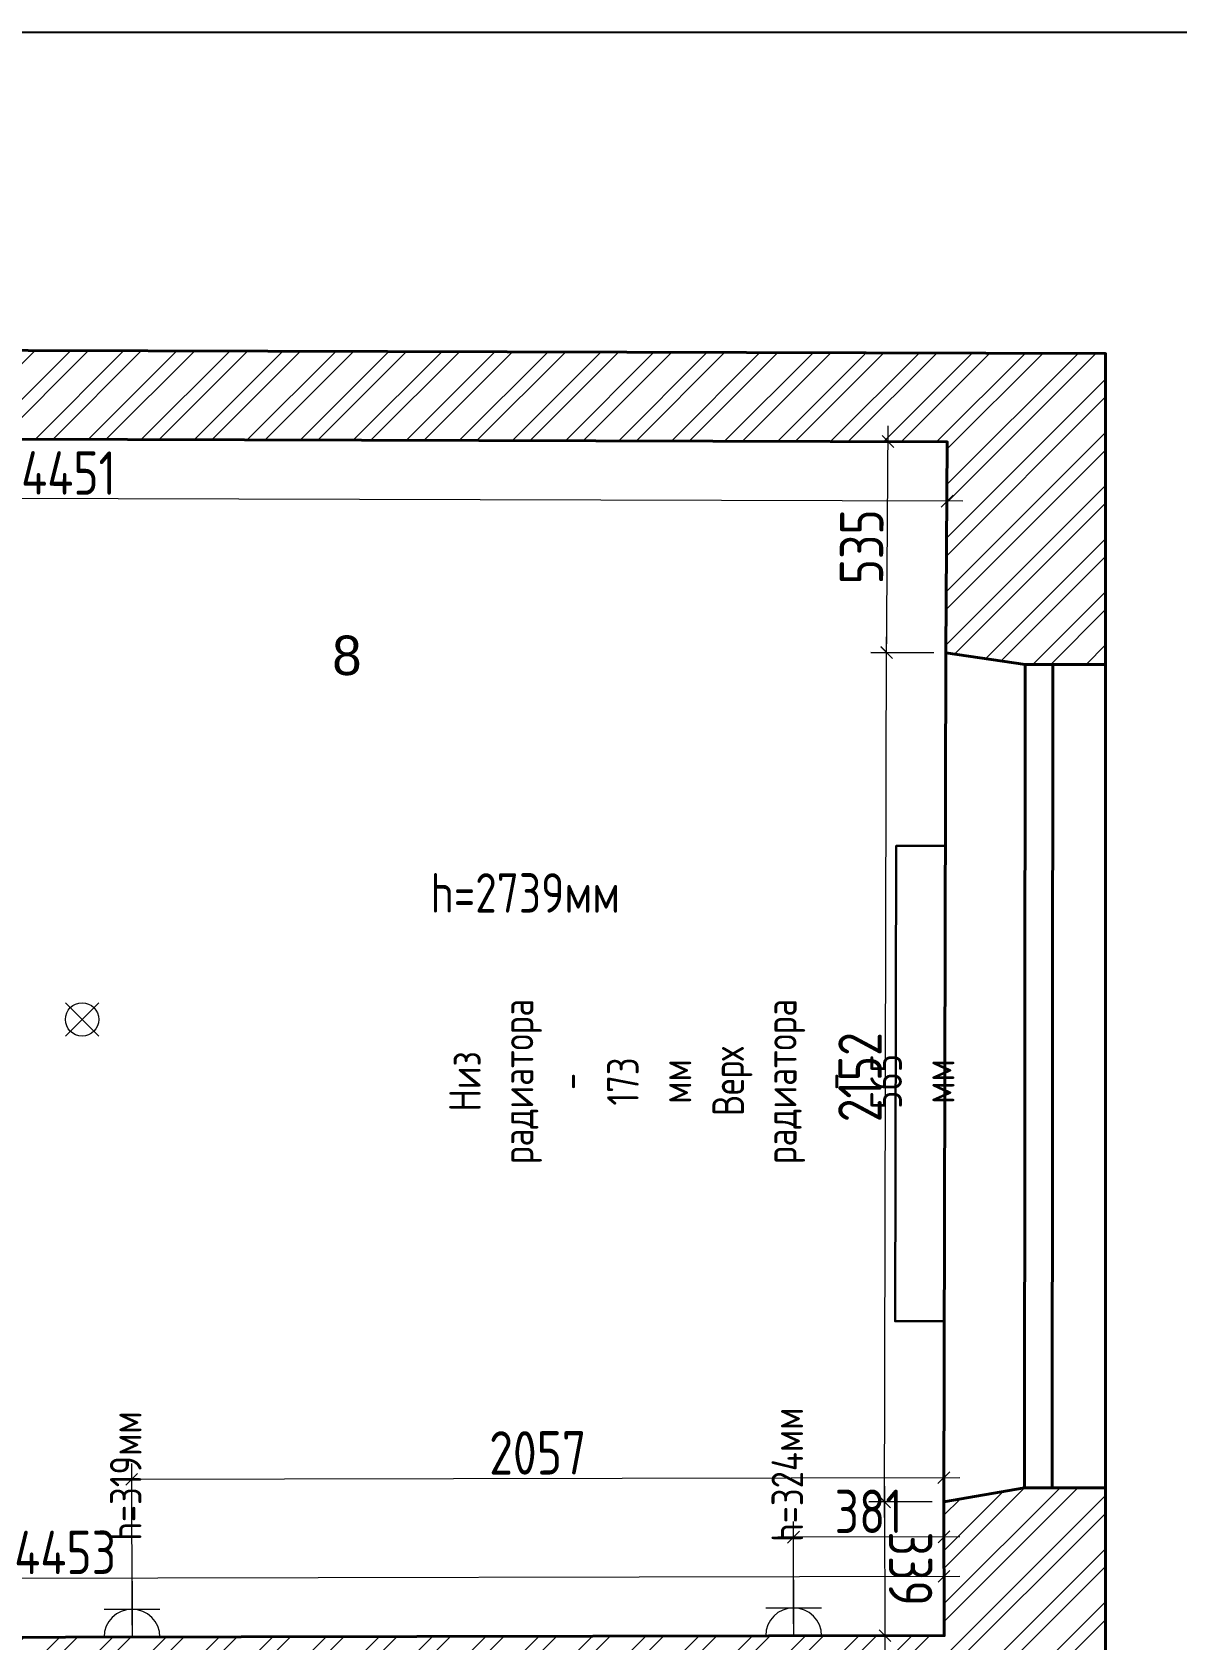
# Model space of a CAD drawing. Header units: millimetres. Extents: x -416788 to 52048, y -598564 to -7233.
# Drawn here: x 32543 to 35443, y -11307 to -7233 of the extents above; entities that cross this region are included whole.
import ezdxf
from ezdxf import colors
from ezdxf.entities.mleader import LeaderData, LeaderLine
from ezdxf.math import Vec2, Vec3

# ---------------------------------------------------------------- set-up
doc = ezdxf.new("R2010")
doc.units = ezdxf.units.MM
for name, color, linetype, lineweight in [('ВК_Текст', 170, 'Continuous', 0), ('К_Окна', 4, 'Continuous', 40), ('К_Размерная', 3, 'Continuous', 0), ('К_Стены', 1, 'Continuous', 40), ('К_Текст высоты', 7, 'Continuous', 0), ('К_штриховка', 84, 'Continuous', 13), ('ОВ_Радиаторы', 41, 'Continuous', 30), ('ОВ_Текст', 41, 'Continuous', 0), ('Р_рамка_оформление', 130, 'Continuous', 20), ('ЭО_Розетки', 11, 'Continuous', 9), ('ЭО_Текст', 11, 'Continuous', 0)]:
    doc.layers.add(name, color=color, linetype=linetype, lineweight=lineweight)
doc.layers.add('Контур_помещения', color=201, linetype='Continuous', lineweight=15, plot=False)
doc.layers.add('Лист_рамка', color=4, linetype='Continuous', plot=False)
doc.layers.add('№_pom_spec', color=6, linetype='Continuous', plot=False)
doc.styles.add('M 50', font='isocpeur.ttf', dxfattribs={"width": 0.8})
doc.styles.get("Standard").update_dxf_attribs({"font": 'greeks.shx'})
doc.dimstyles.new('M 50', dxfattribs={"dimscale": 0, "dimtxt": 110, "dimasz": 30, "dimexe": 40, "dimexo": 30, "dimgap": 10, "dimtad": 1, "dimdec": 0, "dimrnd": 1, "dimzin": 4, "dimdsep": 46, "dimtxsty": 'M 50', "dimblk": 'OBLIQUE', "dimcen": 50, "dimdle": 40, "dimadec": 0, "dimazin": 1, "dimtfac": 1, "dimtdec": 0, "dimtmove": 1, "dimatfit": 2, "dimfxl": 1, "dimtolj": 1, "dimtzin": 0, "dimlwd": -1, "dimlwe": -1, "dimarcsym": 0})

# ---------------------------------------------------------------- blocks, each defined once
blk = doc.blocks.new('A$Cf3fd4786')
at = {"layer": 'ЭО_Розетки', "ltscale": 100}
for p, q in [((-42.4, 42.3), (42.3, -42.4)), ((42.3, 42.3), (-42.4, -42.4))]:
    blk.add_line(p, q, dxfattribs=at)
blk.add_circle((0, 0), 42.3, dxfattribs=at)
blk = doc.blocks.new('_Oblique')
at = {"color": 0, "linetype": 'ByBlock', "lineweight": -2}
blk.add_line((-0.5, -0.5), (0.5, 0.5), dxfattribs=at)
blk = doc.blocks.new('*D26')
at = {"layer": 'Defpoints', "color": 0, "ltscale": 100, "transparency": 16777216}
for p in [(34711.1, -8270.3), (34861.1, -8271.3), (34857.5, -8805.8)]:
    blk.add_point(p, dxfattribs=at)
at = {"layer": 'К_Размерная', "color": 0, "ltscale": 100, "transparency": 16777216}
for p, q in [((34707.3, -8844.8), (34711.4, -8230.3)), ((34831.1, -8271.1), (34671.1, -8270)), ((34827.5, -8805.6), (34667.6, -8804.5))]:
    blk.add_line(p, q, dxfattribs=at)
at = {"layer": 'К_Размерная', "color": 0, "ltscale": 100, "transparency": 16777216, "xscale": 30, "yscale": 30, "zscale": 30}
for p, rotation in [((34711.1, -8270.3), 89.62078123090248), ((34707.6, -8804.8), 269.6207812309025)]:
    blk.add_blockref('_Oblique', p, dxfattribs=dict(at, rotation=rotation))
at = {"layer": 'К_Размерная', "color": 0, "ltscale": 100, "transparency": 16777216, "insert": (34644.3, -8537.1), "char_height": 110, "attachment_point": 5, "rotation": 89.6208, "style": 'M 50'}
blk.add_mtext('\\A1;535', dxfattribs=at)
blk = doc.blocks.new('*D27')
at = {"layer": 'Defpoints', "color": 0, "ltscale": 100, "transparency": 16777216}
for p in [(30409.9, -8258.7), (34861.1, -8271.3), (30409.5, -8408.7)]:
    blk.add_point(p, dxfattribs=at)
at = {"layer": 'К_Размерная', "color": 0, "ltscale": 100, "transparency": 16777216}
for p, q in [((30409.9, -8288.7), (30409.4, -8448.7)), ((34861, -8301.3), (34860.5, -8461.3)), ((34900.7, -8421.4), (30369.5, -8408.6))]:
    blk.add_line(p, q, dxfattribs=at)
at = {"layer": 'К_Размерная', "color": 0, "ltscale": 100, "transparency": 16777216, "xscale": 30, "yscale": 30, "zscale": 30}
for p, rotation in [((30409.5, -8408.7), 179.8379249568789), ((34860.7, -8421.3), 359.837924956879)]:
    blk.add_blockref('_Oblique', p, dxfattribs=dict(at, rotation=rotation))
at = {"layer": 'К_Размерная', "color": 0, "ltscale": 100, "transparency": 16777216, "insert": (32635.3, -8350), "char_height": 110, "attachment_point": 5, "rotation": 359.8379, "style": 'M 50'}
blk.add_mtext('\\A1;4451', dxfattribs=at)
blk = doc.blocks.new('*D31')
at = {"layer": 'Defpoints', "color": 0, "ltscale": 100, "transparency": 16777216}
for p in [(34853.1, -11146.2), (30400.9, -11305), (34853.4, -11296.2)]:
    blk.add_point(p, dxfattribs=at)
at = {"layer": 'К_Размерная', "color": 0, "ltscale": 100, "transparency": 16777216}
for p, q in [((30400.8, -11275), (30400.5, -11115)), ((34853.3, -11266.2), (34853, -11106.2)), ((30360.6, -11155.1), (34893.1, -11146.2))]:
    blk.add_line(p, q, dxfattribs=at)
at = {"layer": 'К_Размерная', "color": 0, "ltscale": 100, "transparency": 16777216, "xscale": 30, "yscale": 30, "zscale": 30}
for p, rotation in [((30400.6, -11155), 180.1131218135823), ((34853.1, -11146.2), 0.1131218135822547)]:
    blk.add_blockref('_Oblique', p, dxfattribs=dict(at, rotation=rotation))
at = {"layer": 'К_Размерная', "color": 0, "ltscale": 100, "transparency": 16777216, "insert": (32626.7, -11085.6), "char_height": 110, "attachment_point": 5, "rotation": 0.1131, "style": 'M 50'}
blk.add_mtext('\\A1;4453', dxfattribs=at)
blk = doc.blocks.new('*D32')
at = {"layer": 'Defpoints', "color": 0, "ltscale": 100, "transparency": 16777216}
for p in [(34702.7, -10957.9), (34852.7, -10957.6), (34853.4, -11296.2)]:
    blk.add_point(p, dxfattribs=at)
at = {"layer": 'К_Размерная', "color": 0, "ltscale": 100, "transparency": 16777216}
for p, q in [((34703.5, -11336.5), (34702.7, -10917.9)), ((34822.7, -10957.6), (34662.7, -10957.9)), ((34823.4, -11296.3), (34663.4, -11296.6))]:
    blk.add_line(p, q, dxfattribs=at)
at = {"layer": 'К_Размерная', "color": 0, "ltscale": 100, "transparency": 16777216, "xscale": 30, "yscale": 30, "zscale": 30}
for p, rotation in [((34702.7, -10957.9), 90.10911123400783), ((34703.4, -11296.5), 270.1091112340078)]:
    blk.add_blockref('_Oblique', p, dxfattribs=dict(at, rotation=rotation))
at = {"layer": 'К_Размерная', "color": 0, "ltscale": 100, "transparency": 16777216, "insert": (34768.1, -11127.1), "char_height": 110, "attachment_point": 5, "rotation": 270.1091, "style": 'M 50'}
blk.add_mtext('\\A1;339', dxfattribs=at)
blk = doc.blocks.new('*D33')
at = {"layer": 'Defpoints', "color": 0, "ltscale": 100, "transparency": 16777216}
for p in [(34707.5, -8805.4), (34857.5, -8805.8), (34852.7, -10957.6)]:
    blk.add_point(p, dxfattribs=at)
at = {"layer": 'К_Размерная', "color": 0, "ltscale": 100, "transparency": 16777216}
for p, q in [((34702.6, -10997.2), (34707.6, -8765.4)), ((34827.5, -8805.7), (34667.5, -8805.4)), ((34822.7, -10957.5), (34662.7, -10957.2))]:
    blk.add_line(p, q, dxfattribs=at)
at = {"layer": 'К_Размерная', "color": 0, "ltscale": 100, "transparency": 16777216, "xscale": 30, "yscale": 30, "zscale": 30}
for p, rotation in [((34707.5, -8805.4), 89.8717346089803), ((34702.7, -10957.2), 269.8717346089803)]:
    blk.add_blockref('_Oblique', p, dxfattribs=dict(at, rotation=rotation))
at = {"layer": 'К_Размерная', "color": 0, "ltscale": 100, "transparency": 16777216, "insert": (34640.1, -9881.2), "char_height": 110, "attachment_point": 5, "rotation": 89.8717, "style": 'M 50'}
blk.add_mtext('\\A1;2152', dxfattribs=at)
blk = doc.blocks.new('*D151')
at = {"layer": 'Defpoints', "color": 0, "ltscale": 100, "transparency": 16777216}
for p in [(34471.6, -11047), (34472.1, -11297), (34853.4, -11296.2)]:
    blk.add_point(p, dxfattribs=at)
at = {"layer": 'ЭО_Текст', "color": 0, "ltscale": 100, "transparency": 16777216}
for p, q in [((34472.1, -11267), (34471.5, -11007)), ((34853.3, -11266.2), (34852.8, -11006.2)), ((34892.9, -11046.2), (34431.6, -11047.1))]:
    blk.add_line(p, q, dxfattribs=at)
at = {"layer": 'ЭО_Текст', "color": 0, "ltscale": 100, "transparency": 16777216, "xscale": 30, "yscale": 30, "zscale": 30}
for p, rotation in [((34471.6, -11047), 180.1131218135821), ((34852.9, -11046.2), 0.1131218135822021)]:
    blk.add_blockref('_Oblique', p, dxfattribs=dict(at, rotation=rotation))
at = {"layer": 'ЭО_Текст', "color": 0, "ltscale": 100, "transparency": 16777216, "insert": (34662.1, -10981.6), "char_height": 110, "attachment_point": 5, "rotation": 0.1131, "style": 'M 50'}
blk.add_mtext('\\A1;381', dxfattribs=at)
blk = doc.blocks.new('*D152')
at = {"layer": 'Defpoints', "color": 0, "ltscale": 100, "transparency": 16777216}
for p in [(32795.4, -10900.3), (32796.2, -11300.3), (34853.4, -11296.2)]:
    blk.add_point(p, dxfattribs=at)
at = {"layer": 'ЭО_Текст', "color": 0, "ltscale": 100, "transparency": 16777216}
for p, q in [((32796.1, -11270.3), (32795.3, -10860.3)), ((34853.3, -11266.2), (34852.5, -10856.2)), ((34892.6, -10896.2), (32755.4, -10900.4))]:
    blk.add_line(p, q, dxfattribs=at)
at = {"layer": 'ЭО_Текст', "color": 0, "ltscale": 100, "transparency": 16777216, "xscale": 30, "yscale": 30, "zscale": 30}
for p, rotation in [((32795.4, -10900.3), 180.1131218135823), ((34852.6, -10896.2), 0.113121813582282)]:
    blk.add_blockref('_Oblique', p, dxfattribs=dict(at, rotation=rotation))
at = {"layer": 'ЭО_Текст', "color": 0, "ltscale": 100, "transparency": 16777216, "insert": (33823.9, -10833.3), "char_height": 110, "attachment_point": 5, "rotation": 0.1131, "style": 'M 50'}
blk.add_mtext('\\A1;2057', dxfattribs=at)
blk = doc.blocks.new('UDV_Розетки_ГОСТ_21.210_СУ.IP20.двухполюсная.с.защ.контактом_10')
at = {"color": 0}
for p, q in [((0, 141.6), (0, 70.8)), ((-70.8, 70.8), (70.8, 70.8)), ((0, 70.8), (0, 0))]:
    blk.add_line(p, q, dxfattribs=at)
blk.add_lwpolyline([(-70.8, 0), (70.8, 0, 1)], format="xyb", close=True, dxfattribs=at)

msp = doc.modelspace()

# ---------------------------------------------------------------- hatches: boundary and pattern name
at = {"layer": 'К_штриховка', "ltscale": 100}
h = msp.add_hatch(dxfattribs=at)
h.set_pattern_fill('ANSI32', color=256, scale=10)
h.paths.add_polyline_path([(35262.3, -8047.4), (30410.5, -8033.7), (26192.2, -8036), (26193.9, -13178.7), (26268.3, -13178.7), (26268.3, -13207.4), (26435.8, -13188.2), (26434.7, -13101.1), (27433.4, -13086.8), (27433.4, -12957.6), (26644.4, -12961), (26637.3, -12176.1), (26507.3, -12177.3), (26514.4, -12962.1), (26384.4, -12963.3), (26371.6, -11536.1), (26501.6, -11535), (26505.5, -11975.7), (26635.5, -11974.5), (26631.6, -11533.8), (27467.8, -11513.1), (27467.6, -11445.9), (28888.3, -11442), (28886.4, -12947.4), (28142.4, -12952.8), (28142.4, -13080), (29020.4, -13070.3), (29017.7, -11184), (28867.3, -11184), (28868.3, -11302.1), (26636.5, -11309.3), (26637.5, -10847.4), (26507.5, -10847.1), (26506.5, -11309), (26376.5, -11308.8), (26382.8, -8260.2), (26512.8, -8260.5), (26507.9, -10646.8), (26637.9, -10647.1), (26642.8, -8260.8), (28874.9, -8247.3), (28872.3, -10264), (29003.3, -10264), (29003.5, -10126.9), (29184, -10127.8), (29184, -9992.6), (29012.2, -9993.1), (29014.4, -8238.1), (30269.4, -8244.9), (30267.2, -9989.9), (29990, -9990.6), (29990, -10130.4), (30268.2, -10130.9), (30267.7, -10263.6), (30402.7, -10263.6), (30409.9, -8258.7), (34861.1, -8271.3), (34857.5, -8805.8), (35058.2, -8835.2), (35262.3, -8835.3)])
h = msp.add_hatch(dxfattribs=at)
h.set_pattern_fill('ANSI32', color=256, scale=10)
h.paths.add_polyline_path([(35262.5, -10921.9), (35056.6, -10921.7), (34852.7, -10957.6), (34853.4, -11296.2), (30400.9, -11305), (30400.1, -11193.6), (30267, -11193.6), (30265.6, -11672.4), (30408.7, -11672.4), (30409.4, -11541.3), (31604.4, -11529.6), (31603.8, -11441.2), (34852, -11421.5), (34854, -12232.9), (35059, -12265.2), (35262.6, -12265.3)])

# ---------------------------------------------------------------- linework, layer by layer
at = {"layer": 'К_Окна'}
msp.add_lwpolyline([(35058.2, -8835.2), (35056.6, -10921.7), (35126.6, -10921.8), (35128.2, -8835.2), (35058.2, -8835.2)], close=True, dxfattribs=at)
at = {"layer": 'К_Размерная', "ltscale": 100}
msp.add_lwpolyline([(24466.5, -7232.8), (37892.3, -7232.8), (37892.3, -25611.6), (24466.5, -25611.6)], close=True, dxfattribs=at)
at = {"layer": 'К_Стены', "ltscale": 100}
for p, q in [((34857.5, -8805.8), (35058.2, -8835.2)), ((35058.2, -8835.2), (35262.3, -8835.3)), ((35056.6, -10921.7), (34852.7, -10957.6)), ((35060.1, -10921.7), (35262.5, -10921.9))]:
    msp.add_line(p, q, dxfattribs=at)
msp.add_lwpolyline([(30410.6, -8033.7), (35262.3, -8047.4), (35263.2, -19716.8), (33811.2, -19720.8), (33811.2, -21186.5), (26196.5, -21150.2), (26192.2, -8036), (30410.5, -8033.7)], dxfattribs=at)
msp.add_lwpolyline([(30402.7, -10263.6), (30400.1, -11193.6), (30400.9, -11305), (34853.4, -11296.2), (34852.7, -10957.6), (34857.5, -8805.8), (34861.1, -8271.3), (30409.9, -8258.7)], close=True, dxfattribs=at)
at = {"layer": 'Контур_помещения', "ltscale": 100}
msp.add_lwpolyline([(34857.5, -8805.8), (34861.1, -8271.3), (30409.9, -8258.7), (30402.7, -10263.6), (30400.1, -11193.6), (30400.9, -11305), (34853.4, -11296.2), (34852.7, -10957.6)], close=True, dxfattribs=at)
at = {"layer": 'Лист_рамка', "ltscale": 100}
msp.add_lwpolyline([(24466.5, -7232.8), (37892.3, -7232.8), (37892.3, -26277.6), (24466.5, -26277.6)], close=True, dxfattribs=at)
at = {"layer": 'ОВ_Радиаторы'}
msp.add_lwpolyline([(34856.5, -9295), (34853.8, -10499.8), (34729.1, -10499.6), (34731.8, -9294.7)], close=True, dxfattribs=at)
at = {"layer": 'Р_рамка_оформление', "lineweight": 0}
msp.add_lwpolyline([(24466.5, -7232.8), (37892.3, -7232.8), (37892.3, -25611.6), (24466.5, -25611.6)], close=True, dxfattribs=at)

# ---------------------------------------------------------------- block references
at = {"layer": 'ЭО_Розетки', "ltscale": 100}
for name, p in [('A$Cf3fd4786', (32669.6, -9734.9)), ('UDV_Розетки_ГОСТ_21.210_СУ.IP20.двухполюсная.с.защ.контактом_10', (32796.1, -11300.3)), ('UDV_Розетки_ГОСТ_21.210_СУ.IP20.двухполюсная.с.защ.контактом_10', (34472, -11297))]:
    msp.add_blockref(name, p, dxfattribs=at)

# ---------------------------------------------------------------- texts
at = {"layer": 'К_Текст высоты', "lineweight": 15, "insert": (33792.3, -9414.3), "char_height": 100, "attachment_point": 5, "style": 'M 50'}
msp.add_mtext('h=2739мм', dxfattribs=at)
at = {"layer": 'ОВ_Текст', "lineweight": 0, "insert": (34239.5, -9892), "char_height": 80, "width": 5.904, "attachment_point": 5, "rotation": 90, "style": 'M 50'}
msp.add_mtext('Низ радиатора  - 173 мм\\PВерх радиатора  - 565 мм', dxfattribs=at)
at = {"layer": 'ЭО_Текст', "color": 1, "char_height": 80, "width": 598.261, "attachment_point": 5, "rotation": 90, "style": 'M 50'}
for s, insert in [('h=319мм', (32780.2, -10892)), ('h=324мм', (34456.1, -10888.7))]:
    msp.add_mtext(s, dxfattribs=dict(at, insert=insert))
at = {"layer": '№_pom_spec', "ltscale": 100, "insert": (33303.2, -8762.1), "char_height": 100, "attachment_point": 1}
msp.add_mtext_dynamic_manual_height_columns('8', width=432.081, gutter_width=500, heights=[0], dxfattribs=at)

# ---------------------------------------------------------------- dimensions: what is measured, and where the dimension line sits
at = {"layer": 'К_Размерная', "ltscale": 100}
for p1, p2, picture, middle in [((34857.5, -8805.8), (34861.1, -8271.3), '*D26', (34644.3, -8537.1)), ((34861.1, -8271.3), (30409.9, -8258.7), '*D27', (32635.3, -8350)), ((34852.7, -10957.6), (34857.5, -8805.8), '*D33', (34640.1, -9881.2)), ((34853.4, -11296.2), (34852.7, -10957.6), '*D32', (34768.1, -11127.1)), ((30400.9, -11305), (34853.4, -11296.2), '*D31', (32626.7, -11085.6))]:
    dim = msp.add_aligned_dim(p1=p1, p2=p2, distance=150, dimstyle='M 50', override={"dimscale": 1}, dxfattribs=at)
    dim.commit()
    dim.dimension.update_dxf_attribs({"geometry": picture, "text_midpoint": middle})
at = {"layer": 'ЭО_Текст', "ltscale": 100}
for p2, distance, picture, middle in [((32796.2, -11300.3), -400, '*D152', (33823.9, -10833.3)), ((34472.1, -11297), -250, '*D151', (34662.1, -10981.6))]:
    dim = msp.add_aligned_dim(p1=(34853.4, -11296.2), p2=p2, distance=distance, dimstyle='M 50', override={"dimscale": 1}, dxfattribs=at)
    dim.commit()
    dim.dimension.update_dxf_attribs({"geometry": picture, "text_midpoint": middle})

# ---------------------------------------------------------------- leaders
at = {"layer": 'ВК_Текст', "ltscale": 100}
ml = msp.add_multileader_mtext('Standard', dxfattribs=at)
ml.set_content('Выпуск ХВС, ГВС канализации D50 мм \\Pиз стены', color=256, style='M 50')
ml.set_leader_properties()
ml.build(insert=Vec2(0, 0))
ml.multileader.update_dxf_attribs({"arrow_head_size": 60, "scale": 15})
ctx = ml.context
ctx.base_point, ctx.scale, ctx.char_height, ctx.arrow_head_size, ctx.landing_gap_size, ctx.plane_origin, ctx.plane_x_axis, ctx.plane_y_axis = Vec3(27350.3, -7441.8), 15, 75, 60, 30, Vec3(23412.7, -3066.5), Vec3(1, -0.000835), Vec3(0.000835, 1)
notes = []
notes.append((ctx, [(1, (1, 1, 0), (27230.3, -7441.7), (1, -0.000835), 120, [(0, [(26721.6, -8301)], 0, [])])]))
ctx.mtext.insert, ctx.mtext.text_direction, ctx.mtext.rotation, ctx.mtext.width, ctx.mtext.defined_height, ctx.mtext.flow_direction = Vec3(27380.3, -7404.3), Vec3(1, -0.000835), 6.28235, 806.547, 324.7, 5
at = {"layer": 'ОВ_Текст', "ltscale": 100}
ml = msp.add_multileader_mtext('Standard', dxfattribs=at)
ml.set_content('Вентрешетка Hниза{\\fArial|b0|i0|c204|p34; = 2386 мм\\P}Hверх{\\fArial|b0|i0|c204|p34; = 2678 мм}', color=256, style='M 50')
ml.set_leader_properties()
ml.build(insert=Vec2(0, 0))
ml.multileader.update_dxf_attribs({"arrow_head_size": 80, "scale": 20})
ctx = ml.context
ctx.base_point, ctx.scale, ctx.char_height, ctx.arrow_head_size, ctx.landing_gap_size, ctx.plane_origin, ctx.plane_x_axis, ctx.plane_y_axis = Vec3(24653.6, -10501), 20, 100, 80, 40, Vec3(21701.2, -3707.5), Vec3(1, -0.000835), Vec3(0.000835, 1)
notes.append((ctx, [(0, (1, 1, 0), (25730.7, -10501.9), (-1, 0.000835), 160, [(0, [(26583.2, -10756.8)], 0, [])])]))
ctx.mtext.insert, ctx.mtext.text_direction, ctx.mtext.rotation, ctx.mtext.width, ctx.mtext.defined_height, ctx.mtext.flow_direction = Vec3(24693.7, -10436), Vec3(1, -0.000835), 6.28235, 871.271, 432.9, 5
at = {"layer": 'ЭО_Текст', "ltscale": 100}
ml = msp.add_multileader_mtext('Standard', dxfattribs=at)
ml.set_content('Зануление\\PH{\\fArial|b0|i0|c204|p34; = 350 мм}', color=256, style='M 50')
ml.set_leader_properties()
ml.build(insert=Vec2(0, 0))
ml.multileader.update_dxf_attribs({"arrow_head_size": 80, "scale": 20})
ctx = ml.context
ctx.base_point, ctx.scale, ctx.char_height, ctx.arrow_head_size, ctx.landing_gap_size, ctx.plane_origin, ctx.plane_x_axis, ctx.plane_y_axis = Vec3(29336.9, -7429.4), 20, 100, 80, 40, Vec3(24218.5, -5927), Vec3(1, -0.000835), Vec3(0.000835, 1)
notes.append((ctx, [(1, (1, 1, 0), (29176.9, -7429.3), (1, -0.000835), 160, [(0, [(27316.5, -8256.7)], 0, [])])]))
ctx.mtext.insert, ctx.mtext.text_direction, ctx.mtext.rotation, ctx.mtext.width, ctx.mtext.defined_height, ctx.mtext.flow_direction = Vec3(29376.9, -7378.6), Vec3(1, -0.000835), 6.28235, 584.172, 432.9, 5
for ctx, leaders in notes:
    for number, flags, end, landing, length, lines in leaders:
        leader = LeaderData()
        leader.index, (leader.has_last_leader_line, leader.has_dogleg_vector, leader.attachment_direction) = number, flags
        leader.last_leader_point, leader.dogleg_vector, leader.dogleg_length = Vec3(end), Vec3(landing), length
        for number, points, colour, breaks in lines:
            line = LeaderLine()
            line.index, line.vertices, line.color, line.breaks = number, Vec3.list(points), colors.encode_raw_color(colour), breaks
            leader.lines.append(line)
        ctx.leaders.append(leader)

doc.saveas('drawing.dxf')
